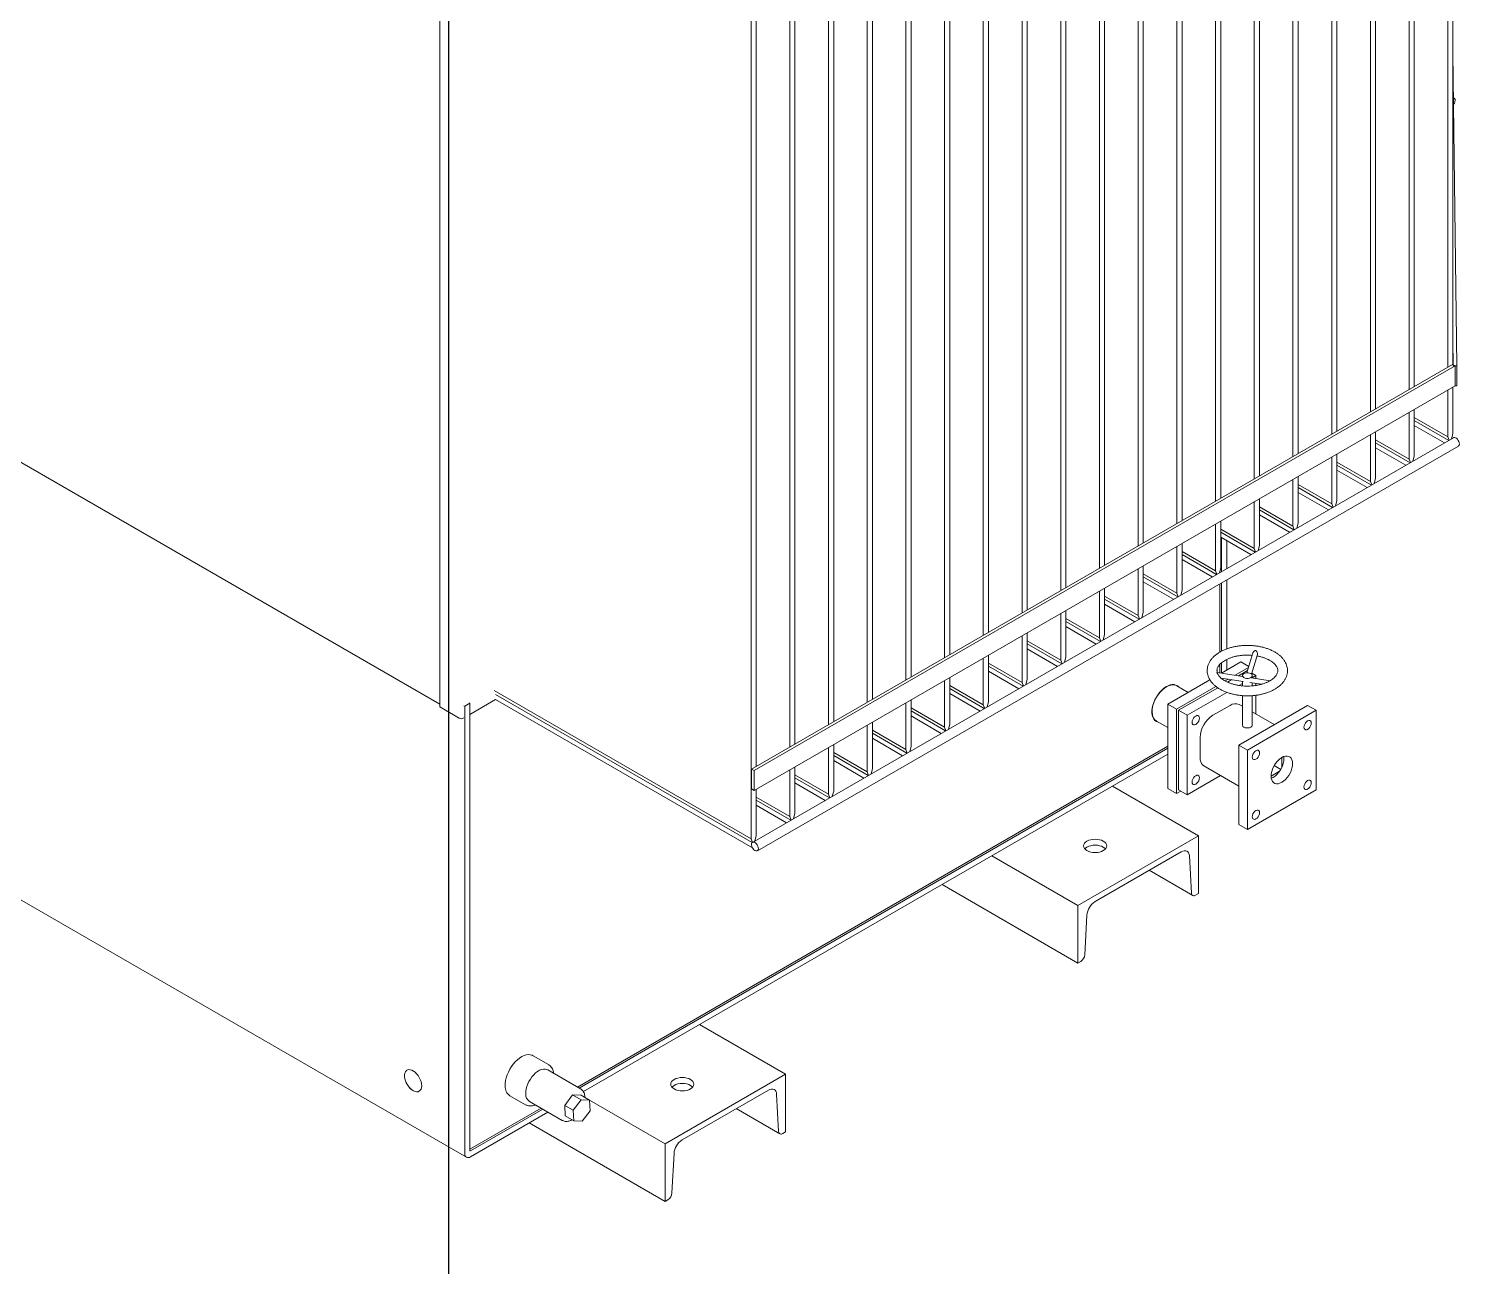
# Model space of a CAD drawing. Header units: millimetres. Extents: x 51507 to 66627, y -17810 to -7118.
# Drawn here: x 60522 to 61698, y -15697 to -14679 of the extents above; entities that cross this region are included whole.
import ezdxf

# ---------------------------------------------------------------- set-up
doc = ezdxf.new("R2010")
doc.units = ezdxf.units.MM
doc.header["$LTSCALE"] = 10
doc.layers.get('Defpoints').update_dxf_attribs({"lineweight": 25})
doc.layers.add('粗实线', color=4, linetype='Continuous', lineweight=18)

msp = doc.modelspace()

# ---------------------------------------------------------------- linework, layer by layer
at = {"layer": 'Defpoints'}
msp.add_line((60867.409, -7118.116), (60867.409, -17810.116), dxfattribs=at)
at = {"layer": '粗实线'}
for p, q in [((61688.823, -14957.361), (61688.823, -14273.916)), ((61693.066, -14271.466), (61693.066, -14955.32)), ((61661.246, -14289.836), (61661.246, -14973.281)), ((61657.003, -14975.73), (61657.003, -14292.285)), ((61625.183, -14994.099), (61625.183, -14310.654)), ((61629.426, -14308.205), (61629.426, -14991.65)), ((61597.606, -14326.574), (61597.606, -15010.019)), ((61593.363, -15012.468), (61593.363, -14329.023)), ((61561.544, -15030.837), (61561.544, -14347.392)), ((61565.786, -14344.943), (61565.786, -15028.388)), ((61529.724, -15049.207), (61529.724, -14365.762)), ((61533.967, -14363.312), (61533.967, -15046.757)), ((61497.904, -15067.576), (61497.904, -14384.131)), ((61502.147, -14381.682), (61502.147, -15065.127)), ((61466.084, -15085.945), (61466.084, -14402.5)), ((61470.327, -14400.051), (61470.327, -15083.496)), ((61434.264, -15104.314), (61434.264, -14420.869)), ((61438.507, -14418.42), (61438.507, -15101.865)), ((60860.094, -14438.005), (60860.094, -15236.746)), ((61402.445, -15122.683), (61402.445, -14439.238)), ((61406.687, -14436.789), (61406.687, -15120.234)), ((61374.867, -14455.158), (61374.867, -15138.603)), ((61370.625, -15141.053), (61370.625, -14457.607)), ((61338.805, -15159.422), (61338.805, -14475.977)), ((61343.048, -14473.527), (61343.048, -15156.972)), ((61306.985, -15177.791), (61306.985, -14494.346)), ((61311.228, -14491.897), (61311.228, -15175.342)), ((61275.165, -15196.16), (61275.165, -14512.715)), ((61279.408, -14510.266), (61279.408, -15193.711)), ((59624.637, -14521.273), (60860.094, -15234.487)), ((61243.346, -15214.529), (61243.346, -14531.084)), ((61247.588, -14528.635), (61247.588, -15212.08)), ((61116.066, -15345.208), (61116.066, -14544.909)), ((61211.526, -15232.898), (61211.526, -14549.453)), ((61215.768, -14547.004), (61215.768, -15230.449)), ((61179.706, -15251.268), (61179.706, -14567.823)), ((61183.949, -14565.373), (61183.949, -15248.818)), ((61152.129, -14583.743), (61152.129, -15267.188)), ((61147.886, -15269.637), (61147.886, -14586.192)), ((61120.309, -14602.112), (61120.309, -15285.557)), ((61693.066, -14699.026), (61696.333, -14956.334)), ((61694.005, -14736.13), (61693.533, -14735.858)), ((61693.066, -14935.259), (61693.333, -14956.347)), ((61692.712, -14955.116), (61116.42, -15287.802)), ((61694.833, -14956.34), (61118.541, -15289.026)), ((61694.833, -14956.34), (61692.712, -14955.116)), ((61693.066, -14951.59), (61693.113, -14955.347)), ((61696.333, -14956.334), (61693.333, -14956.347)), ((61694.833, -14972.671), (61694.833, -14956.34)), ((61696.333, -14972.665), (61696.333, -14956.334)), ((61118.541, -15305.357), (61694.833, -14972.671)), ((61693.066, -14973.692), (61693.066, -15012.114)), ((61694.833, -14972.671), (61696.333, -14972.665)), ((61688.823, -15014.563), (61688.823, -14976.141)), ((61657.003, -15032.932), (61657.003, -14994.51)), ((61661.246, -14992.061), (61661.246, -15030.483)), ((61688.823, -15014.563), (61661.246, -14998.643)), ((61689.631, -15017.598), (61661.246, -15001.212)), ((61686.095, -15019.64), (61661.246, -15005.294)), ((61693.541, -15015.341), (61117.249, -15348.028)), ((61625.183, -15051.301), (61625.183, -15012.879)), ((61629.426, -15010.43), (61629.426, -15048.852)), ((61657.003, -15032.932), (61629.426, -15017.012)), ((61657.811, -15035.967), (61629.426, -15019.581)), ((61689.927, -15017.428), (61688.823, -15014.563)), ((61693.066, -15012.114), (61691.962, -15016.253)), ((61121.248, -15354.956), (61697.54, -15022.27)), ((61593.363, -15069.671), (61593.363, -15031.248)), ((61597.606, -15028.799), (61597.606, -15067.221)), ((61654.275, -15038.009), (61629.426, -15023.664)), ((61661.246, -15030.483), (61660.142, -15034.622)), ((61625.183, -15051.301), (61597.606, -15035.381)), ((61625.991, -15054.337), (61597.606, -15037.95)), ((61622.455, -15056.378), (61597.606, -15042.033)), ((61658.107, -15035.797), (61657.003, -15032.932)), ((61561.544, -15088.04), (61561.544, -15049.617)), ((61565.786, -15047.168), (61565.786, -15085.591)), ((61593.363, -15069.671), (61565.786, -15053.751)), ((61626.287, -15054.166), (61625.183, -15051.301)), ((61629.426, -15048.852), (61628.322, -15052.991)), ((61533.967, -15065.537), (61533.967, -15103.96)), ((61594.172, -15072.706), (61565.786, -15056.319)), ((61590.635, -15074.747), (61565.786, -15060.402)), ((61597.606, -15067.221), (61596.502, -15071.36)), ((61529.724, -15106.409), (61529.724, -15067.987)), ((61561.544, -15088.04), (61533.967, -15072.12)), ((61562.352, -15091.075), (61533.967, -15074.688)), ((61558.816, -15093.116), (61533.967, -15078.771)), ((61594.467, -15072.535), (61593.363, -15069.671)), ((61497.904, -15124.778), (61497.904, -15086.356)), ((61502.147, -15083.907), (61502.147, -15122.329)), ((61529.724, -15106.409), (61502.147, -15090.489)), ((61562.647, -15090.904), (61561.544, -15088.04)), ((61565.786, -15085.591), (61564.683, -15089.729)), ((61470.327, -15102.276), (61470.327, -15140.698)), ((61530.532, -15109.444), (61502.147, -15093.058)), ((61526.996, -15111.485), (61502.147, -15097.14)), ((61502.854, -15097.549), (61502.854, -15125.422)), ((61507.096, -15099.998), (61507.096, -15122.973)), ((61466.084, -15143.147), (61466.084, -15104.725)), ((61497.904, -15124.778), (61470.327, -15108.858)), ((61498.712, -15127.813), (61470.327, -15111.427)), ((61530.828, -15109.274), (61529.724, -15106.409)), ((61533.967, -15103.96), (61532.863, -15108.099)), ((61434.264, -15161.517), (61434.264, -15123.094)), ((61438.507, -15120.645), (61438.507, -15159.067)), ((61495.176, -15129.855), (61470.327, -15115.51)), ((61499.008, -15127.643), (61497.904, -15124.778)), ((61502.147, -15122.329), (61501.043, -15126.468)), ((61501.44, -15126.239), (61501.44, -15124.981)), ((61466.084, -15143.147), (61438.507, -15127.227)), ((61466.892, -15146.183), (61438.507, -15129.796)), ((61463.356, -15148.224), (61438.507, -15133.879)), ((61501.44, -15191.619), (61501.44, -15135.476)), ((61502.854, -15134.66), (61502.854, -15190.838)), ((61507.096, -15132.211), (61507.096, -15188.983)), ((61402.445, -15179.886), (61402.445, -15141.463)), ((61406.687, -15139.014), (61406.687, -15177.436)), ((61434.264, -15161.517), (61406.687, -15145.597)), ((61435.073, -15164.552), (61406.687, -15148.165)), ((61467.188, -15146.012), (61466.084, -15143.147)), ((61470.327, -15140.698), (61469.223, -15144.837)), ((61370.625, -15198.255), (61370.625, -15159.833)), ((61374.867, -15157.383), (61374.867, -15195.806)), ((61431.536, -15166.593), (61406.687, -15152.248)), ((61435.368, -15164.381), (61434.264, -15161.517)), ((61438.507, -15159.067), (61437.403, -15163.206)), ((61402.445, -15179.886), (61374.867, -15163.966)), ((61403.253, -15182.921), (61374.867, -15166.534)), ((61399.717, -15184.962), (61374.867, -15170.617)), ((61338.805, -15216.624), (61338.805, -15178.202)), ((61343.048, -15175.753), (61343.048, -15214.175)), ((61370.625, -15198.255), (61343.048, -15182.335)), ((61371.433, -15201.29), (61343.048, -15184.904)), ((61403.548, -15182.75), (61402.445, -15179.886)), ((61406.687, -15177.436), (61405.584, -15181.575)), ((61306.985, -15234.993), (61306.985, -15196.571)), ((61311.228, -15194.122), (61311.228, -15232.544)), ((61367.897, -15203.331), (61343.048, -15188.986)), ((61374.867, -15195.806), (61373.764, -15199.944)), ((61528.661, -15192.144), (61523.665, -15208.611)), ((61527.506, -15209.729), (61532.397, -15193.606)), ((61338.805, -15216.624), (61311.228, -15200.704)), ((61339.613, -15219.659), (61311.228, -15203.273)), ((61336.077, -15221.701), (61311.228, -15207.355)), ((61371.729, -15201.119), (61370.625, -15198.255)), ((61520.067, -15211.547), (61499.122, -15208.379)), ((61501.44, -15208.729), (61501.44, -15201.645)), ((61518.764, -15199.687), (61502.756, -15208.928)), ((61502.854, -15200.318), (61502.854, -15208.872)), ((61507.096, -15197.663), (61507.096, -15206.423)), ((61524.985, -15204.26), (61513.962, -15210.623)), ((61524.067, -15206.831), (61516.764, -15211.047)), ((61525.238, -15203.425), (61518.764, -15199.687)), ((61524.184, -15206.899), (61524.067, -15206.831)), ((61531.138, -15210.913), (61527.741, -15208.952)), ((61275.165, -15253.362), (61275.165, -15214.94)), ((61279.408, -15212.491), (61279.408, -15250.913)), ((61306.985, -15234.993), (61279.408, -15219.073)), ((61339.909, -15219.489), (61338.805, -15216.624)), ((61343.048, -15214.175), (61341.944, -15218.314)), ((61493.292, -15214.392), (61458.66, -15234.385)), ((61463.24, -15218.264), (61463.24, -15218.495)), ((61463.889, -15218.558), (61463.708, -15218.296)), ((61498.125, -15219.766), (61465.731, -15238.467)), ((61475.406, -15224.717), (61465.973, -15219.272)), ((61502.403, -15212.92), (61520.598, -15215.673)), ((61508.409, -15213.829), (61505.805, -15215.332)), ((61511.211, -15214.253), (61507.705, -15216.277)), ((61520.067, -15217.304), (61517.106, -15219.013)), ((61520.067, -15210.908), (61520.067, -15211.547)), ((61520.067, -15215.592), (61520.067, -15219.372)), ((61526.073, -15216.52), (61535.606, -15218.039)), ((61542.675, -15215.115), (61527.528, -15212.701)), ((61528.067, -15212.787), (61528.067, -15210.908)), ((61531.138, -15210.913), (61528.067, -15212.686)), ((61528.067, -15219.376), (61528.067, -15216.837)), ((61531.138, -15213.276), (61531.138, -15210.913)), ((61531.138, -15218.995), (61531.138, -15217.327)), ((60228.032, -15229.391), (60881.995, -15606.916)), ((60906.056, -15230.623), (60884.842, -15242.869)), ((61116.066, -15345.208), (60904.783, -15223.237)), ((61116.934, -15348.278), (60906.056, -15226.54)), ((61117.162, -15352.492), (60906.056, -15230.623)), ((61247.588, -15230.86), (61247.588, -15269.282)), ((61307.793, -15238.028), (61279.408, -15221.642)), ((61304.257, -15240.07), (61279.408, -15225.725)), ((61311.228, -15232.544), (61310.124, -15236.683)), ((61499.676, -15220.912), (61467.498, -15239.487)), ((61507.227, -15224.717), (61474.57, -15243.569)), ((61520.067, -15227.407), (61520.067, -15251.736)), ((61528.067, -15251.736), (61528.067, -15227.397)), ((61531.138, -15242.582), (61531.138, -15227.08)), ((60860.094, -15236.746), (60876.074, -15245.972)), ((60880.6, -15236.173), (60880.034, -15235.847)), ((60880.6, -15236.173), (60884.842, -15233.724)), ((60880.6, -15603.832), (60880.6, -15236.173)), ((60884.842, -15233.724), (60884.277, -15233.397)), ((60884.842, -15601.382), (60884.842, -15233.724)), ((61243.346, -15271.732), (61243.346, -15233.309)), ((61275.165, -15253.362), (61247.588, -15237.442)), ((61275.974, -15256.398), (61247.588, -15240.011)), ((61272.437, -15258.439), (61247.588, -15244.094)), ((61308.089, -15237.858), (61306.985, -15234.993)), ((61465.731, -15238.467), (61458.66, -15234.385)), ((61458.66, -15234.385), (61458.66, -15303.791)), ((61465.731, -15238.467), (61465.731, -15307.873)), ((61474.57, -15243.569), (61467.498, -15239.487)), ((61467.498, -15239.487), (61467.498, -15304.811)), ((61474.57, -15243.569), (61474.57, -15308.893)), ((61509.925, -15235.407), (61495.783, -15243.571)), ((61573.564, -15235.405), (61516.996, -15268.062)), ((61520.067, -15236.19), (61517.424, -15234.665)), ((61580.636, -15239.487), (61524.067, -15272.144)), ((61546.136, -15251.24), (61528.067, -15240.809)), ((61580.636, -15239.487), (61573.564, -15235.405)), ((61580.636, -15304.811), (61580.636, -15239.487)), ((60880.034, -15245.645), (60879.468, -15245.972)), ((61211.526, -15290.101), (61211.526, -15251.678)), ((61215.768, -15249.229), (61215.768, -15287.652)), ((61243.346, -15271.732), (61215.768, -15255.812)), ((61276.269, -15256.227), (61275.165, -15253.362)), ((61279.408, -15250.913), (61278.304, -15255.052)), ((61447.247, -15246.81), (61447.564, -15246.836)), ((61449.225, -15248.284), (61458.66, -15253.731)), ((61183.949, -15267.598), (61183.949, -15306.021)), ((61244.154, -15274.767), (61215.768, -15258.38)), ((61240.618, -15276.808), (61215.768, -15262.463)), ((61485.176, -15261.943), (61485.176, -15278.273)), ((60973.388, -15549.235), (61458.66, -15269.093)), ((60974.802, -15550.051), (61458.66, -15270.726)), ((60978.142, -15553.022), (61458.66, -15275.625)), ((61179.706, -15308.47), (61179.706, -15270.048)), ((61211.526, -15290.101), (61183.949, -15274.181)), ((61212.334, -15293.136), (61183.949, -15276.749)), ((61244.449, -15274.596), (61243.346, -15271.732)), ((61247.588, -15269.282), (61246.485, -15273.421)), ((61524.067, -15272.144), (61516.996, -15268.062)), ((61516.996, -15268.062), (61516.996, -15333.385)), ((61524.067, -15272.144), (61524.067, -15337.467)), ((61552.351, -15278.27), (61552.351, -15286.437)), ((61118.541, -15289.026), (61116.42, -15287.802)), ((61116.42, -15287.802), (61116.42, -15304.133)), ((61118.541, -15289.026), (61118.541, -15305.357)), ((61147.886, -15326.839), (61147.886, -15288.417)), ((61152.129, -15285.968), (61152.129, -15324.39)), ((61208.798, -15295.177), (61183.949, -15280.832)), ((61212.63, -15292.965), (61211.526, -15290.101)), ((61215.768, -15287.652), (61214.665, -15291.79)), ((61488.283, -15285.141), (61516.996, -15301.717)), ((61550.584, -15289.499), (61543.512, -15293.581)), ((61551.53, -15288.005), (61546.1, -15284.87)), ((61179.706, -15308.47), (61152.129, -15292.55)), ((61180.514, -15311.505), (61152.129, -15295.119)), ((61176.978, -15313.547), (61152.129, -15299.201)), ((61483.762, -15342.775), (61413.051, -15301.955)), ((61474.57, -15308.893), (61501.998, -15293.059)), ((61118.541, -15305.357), (61116.42, -15304.133)), ((61120.309, -15304.337), (61120.309, -15342.759)), ((61147.886, -15326.839), (61120.309, -15310.919)), ((61148.694, -15329.874), (61120.309, -15313.488)), ((61180.81, -15311.335), (61179.706, -15308.47)), ((61183.949, -15306.021), (61182.845, -15310.16)), ((61465.731, -15307.873), (61458.66, -15303.791)), ((61465.731, -15307.873), (61469.267, -15305.831)), ((61474.57, -15308.893), (61467.498, -15304.811)), ((61524.067, -15337.467), (61580.636, -15304.811)), ((61145.158, -15331.916), (61120.309, -15317.571)), ((61152.129, -15324.39), (61151.025, -15328.529)), ((61148.99, -15329.704), (61147.886, -15326.839)), ((61524.067, -15337.467), (61516.996, -15333.385)), ((61117.171, -15348.076), (61116.066, -15345.208)), ((61120.309, -15342.759), (61119.205, -15346.898)), ((61483.762, -15342.775), (61384.767, -15399.924)), ((61483.762, -15390.134), (61483.762, -15342.775)), ((61384.767, -15399.924), (61314.056, -15359.103)), ((61398.812, -15396.715), (61469.717, -15355.782)), ((61476.422, -15359.185), (61478.129, -15389.749)), ((61443.315, -15371.024), (61479.107, -15391.686)), ((61384.767, -15447.283), (61273.037, -15382.783)), ((61481.481, -15391.451), (61483.762, -15390.134)), ((61384.767, -15399.924), (61384.767, -15447.283)), ((61390.4, -15440.395), (61392.107, -15407.859)), ((61384.767, -15447.283), (61387.047, -15445.966)), ((61144.351, -15538.713), (61073.64, -15497.893)), ((60949.496, -15530.824), (60936.768, -15523.476)), ((60975.78, -15550.616), (60948.91, -15535.104)), ((61144.351, -15538.713), (61045.356, -15595.861)), ((61144.351, -15586.072), (61144.351, -15538.713)), ((60917.77, -15556.386), (60930.498, -15563.734)), ((60933.912, -15561.086), (60960.782, -15576.597)), ((60969.354, -15555.672), (60962.813, -15564.263)), ((60976.425, -15559.754), (60969.354, -15555.672)), ((60976.235, -15555.832), (60969.354, -15555.672)), ((60976.425, -15559.754), (60969.885, -15568.346)), ((60975.78, -15550.616), (60975.897, -15550.685)), ((60983.307, -15559.914), (60976.235, -15555.832)), ((60983.307, -15559.914), (60976.425, -15559.754)), ((60983.648, -15568.665), (60983.307, -15559.914)), ((61045.356, -15595.861), (60983.312, -15560.044)), ((61059.4, -15592.653), (61130.306, -15551.72)), ((61137.01, -15555.123), (61138.718, -15585.687)), ((60884.842, -15600.351), (60943.385, -15566.555)), ((60885.363, -15601.683), (60944.8, -15567.371)), ((60885.363, -15606.582), (60949.043, -15569.821)), ((60930.67, -15563.83), (60930.498, -15563.734)), ((60969.885, -15568.346), (60962.813, -15564.263)), ((60962.813, -15564.263), (60963.155, -15573.015)), ((60970.226, -15577.097), (60963.155, -15573.015)), ((60969.885, -15568.346), (60970.226, -15577.097)), ((60977.108, -15577.256), (60983.648, -15568.665)), ((61103.904, -15566.962), (61139.695, -15587.624)), ((61045.356, -15643.221), (60933.626, -15578.721)), ((60970.226, -15577.097), (60977.108, -15577.256)), ((61045.356, -15595.861), (61045.356, -15643.221)), ((61142.07, -15587.389), (61144.351, -15586.072)), ((61050.988, -15636.333), (61052.696, -15603.797)), ((61045.356, -15643.221), (61047.636, -15641.904))]:
    msp.add_line(p, q, dxfattribs=at)
for points in [[(61693.535, -14735.964), (61693.929, -14736.089), (61694.454, -14736.547), (61694.762, -14737.275), (61694.825, -14738.21), (61694.638, -14739.267), (61694.216, -14740.354), (61693.603, -14741.366)], [(61697.54, -15022.27), (61697.752, -15022.118), (61698.173, -15021.519), (61698.361, -15020.678), (61698.298, -15019.671), (61697.99, -15018.586), (61697.464, -15017.522), (61696.768, -15016.571), (61695.962, -15015.819), (61695.119, -15015.332), (61694.313, -15015.154), (61693.617, -15015.301), (61693.541, -15015.341)], [(61526.895, -15209.276), (61525.883, -15208.851), (61524.693, -15208.628), (61523.441, -15208.628), (61522.251, -15208.851), (61521.239, -15209.276), (61520.503, -15209.86), (61520.116, -15210.547), (61520.116, -15211.27), (61520.503, -15211.957), (61521.239, -15212.541)], [(61467.426, -15220.11), (61466.552, -15219.346), (61465.288, -15218.669), (61463.861, -15218.314), (61462.3, -15218.288), (61460.639, -15218.593), (61458.914, -15219.221), (61457.16, -15220.159), (61455.416, -15221.388), (61453.718, -15222.881), (61452.103, -15224.606), (61450.605, -15226.526), (61449.256, -15228.601), (61448.085, -15230.787), (61447.116, -15233.036), (61446.371, -15235.301), (61445.866, -15237.533), (61445.61, -15239.686), (61445.61, -15241.712), (61445.866, -15243.57), (61446.371, -15245.218), (61447.116, -15246.623), (61448.085, -15247.754), (61449.256, -15248.587), (61450.605, -15249.105), (61450.677, -15249.123)], [(61457.599, -15220.101), (61455.874, -15221.242), (61454.187, -15222.651), (61452.572, -15224.296), (61451.064, -15226.144), (61449.695, -15228.154), (61448.495, -15230.285), (61447.489, -15232.489), (61446.698, -15234.721), (61446.14, -15236.934), (61445.826, -15239.078), (61445.763, -15241.11), (61445.952, -15242.986), (61446.389, -15244.665), (61447.066, -15246.112), (61447.966, -15247.297), (61449.072, -15248.193), (61449.225, -15248.284)], [(61465.973, -15219.272), (61465.503, -15219.029), (61464.134, -15218.599), (61462.626, -15218.492), (61461.011, -15218.711), (61459.323, -15219.251), (61457.599, -15220.101)], [(61521.239, -15212.541), (61522.251, -15212.966), (61523.441, -15213.189), (61524.693, -15213.189), (61525.883, -15212.966), (61526.895, -15212.541), (61527.631, -15211.957), (61528.018, -15211.27), (61528.018, -15210.547), (61527.631, -15209.86), (61526.895, -15209.276)], [(61478.599, -15249.366), (61478.746, -15248.209), (61479.173, -15246.995), (61479.837, -15245.844), (61480.675, -15244.867), (61481.604, -15244.161), (61482.532, -15243.795), (61483.37, -15243.804), (61484.035, -15244.188), (61484.462, -15244.909), (61484.609, -15245.897)], [(61484.609, -15245.897), (61484.462, -15247.054), (61484.035, -15248.268), (61483.37, -15249.419), (61482.532, -15250.396), (61481.604, -15251.102), (61480.675, -15251.468), (61479.837, -15251.459), (61479.173, -15251.075), (61478.746, -15250.354), (61478.599, -15249.366)], [(61521.239, -15253.368), (61522.251, -15253.793), (61523.441, -15254.016), (61524.693, -15254.016), (61525.883, -15253.793), (61526.895, -15253.368), (61527.631, -15252.784), (61528.018, -15252.097), (61528.067, -15251.736)], [(61570.596, -15253.406), (61570.743, -15252.249), (61571.17, -15251.035), (61571.835, -15249.883), (61572.673, -15248.907), (61573.601, -15248.201), (61574.53, -15247.835), (61575.368, -15247.844), (61576.033, -15248.228), (61576.459, -15248.949), (61576.606, -15249.936)], [(61576.606, -15249.936), (61576.459, -15251.094), (61576.033, -15252.307), (61575.368, -15253.459), (61574.53, -15254.435), (61573.601, -15255.141), (61572.673, -15255.508), (61571.835, -15255.498), (61571.17, -15255.114), (61570.743, -15254.393), (61570.596, -15253.406)], [(61485.176, -15278.273), (61485.307, -15280.114), (61485.695, -15281.759), (61486.332, -15283.167), (61487.202, -15284.303), (61488.283, -15285.141), (61488.283, -15285.141)], [(61528.096, -15277.941), (61528.243, -15276.783), (61528.67, -15275.57), (61529.335, -15274.418), (61530.173, -15273.442), (61531.101, -15272.736), (61532.03, -15272.369), (61532.868, -15272.379), (61533.533, -15272.763), (61533.959, -15273.484), (61534.106, -15274.471)], [(61534.106, -15274.471), (61533.959, -15275.628), (61533.533, -15276.842), (61532.868, -15277.994), (61532.03, -15278.97), (61531.101, -15279.676), (61530.173, -15280.042), (61529.335, -15280.033), (61528.67, -15279.649), (61528.243, -15278.928), (61528.096, -15277.941)], [(61561.19, -15283.375), (61561.056, -15281.68), (61560.657, -15280.191), (61560.006, -15278.955), (61559.122, -15278.008), (61558.033, -15277.379), (61556.771, -15277.087), (61555.374, -15277.141), (61553.886, -15277.539), (61552.351, -15278.27), (61550.816, -15279.312), (61549.328, -15280.631), (61547.932, -15282.189), (61546.67, -15283.938), (61545.58, -15285.825), (61544.697, -15287.793), (61544.046, -15289.781), (61543.647, -15291.73), (61543.512, -15293.58)], [(61543.662, -15295.364), (61543.745, -15295.333), (61545.28, -15294.602), (61546.815, -15293.561), (61548.303, -15292.241), (61549.7, -15290.683), (61550.962, -15288.934), (61552.051, -15287.047), (61552.935, -15285.08), (61553.586, -15283.091), (61553.985, -15281.143), (61554.119, -15279.293)], [(61554.119, -15279.293), (61553.985, -15277.598), (61553.969, -15277.509)], [(61543.512, -15293.58), (61543.647, -15295.275), (61544.046, -15296.763), (61544.697, -15298), (61545.58, -15298.947), (61546.67, -15299.576), (61547.932, -15299.868), (61549.328, -15299.814), (61550.816, -15299.415), (61552.351, -15298.684), (61553.886, -15297.643), (61555.374, -15296.323), (61556.771, -15294.765), (61558.033, -15293.016), (61559.122, -15291.129), (61560.006, -15289.162), (61560.657, -15287.173), (61561.056, -15285.225), (61561.19, -15283.375)], [(61478.599, -15298.444), (61478.746, -15297.287), (61479.173, -15296.073), (61479.837, -15294.921), (61480.675, -15293.945), (61481.604, -15293.239), (61482.532, -15292.872), (61483.37, -15292.882), (61484.035, -15293.266), (61484.462, -15293.987), (61484.609, -15294.974)], [(61484.609, -15294.974), (61484.462, -15296.131), (61484.035, -15297.345), (61483.37, -15298.497), (61482.532, -15299.473), (61481.604, -15300.179), (61480.675, -15300.546), (61479.837, -15300.536), (61479.173, -15300.152), (61478.746, -15299.431), (61478.599, -15298.444)], [(61570.596, -15302.483), (61570.743, -15301.326), (61571.17, -15300.112), (61571.835, -15298.961), (61572.673, -15297.984), (61573.601, -15297.278), (61574.53, -15296.912), (61575.368, -15296.921), (61576.033, -15297.305), (61576.459, -15298.026), (61576.606, -15299.014)], [(61576.606, -15299.014), (61576.459, -15300.171), (61576.033, -15301.385), (61575.368, -15302.536), (61574.53, -15303.513), (61573.601, -15304.219), (61572.673, -15304.585), (61571.835, -15304.576), (61571.17, -15304.192), (61570.743, -15303.471), (61570.596, -15302.483)], [(61528.096, -15327.018), (61528.243, -15325.861), (61528.67, -15324.647), (61529.335, -15323.495), (61530.173, -15322.519), (61531.101, -15321.813), (61532.03, -15321.447), (61532.868, -15321.456), (61533.533, -15321.84), (61533.959, -15322.561), (61534.106, -15323.548)], [(61534.106, -15323.548), (61533.959, -15324.706), (61533.533, -15325.92), (61532.868, -15327.071), (61532.03, -15328.048), (61531.101, -15328.754), (61530.173, -15329.12), (61529.335, -15329.111), (61528.67, -15328.727), (61528.243, -15328.006), (61528.096, -15327.018)], [(61119.248, -15354.758), (61120.082, -15355.094), (61120.842, -15355.11), (61121.46, -15354.805), (61121.881, -15354.205), (61122.069, -15353.364), (61122.006, -15352.357), (61121.698, -15351.273), (61121.172, -15350.208), (61120.476, -15349.258), (61119.67, -15348.505), (61118.827, -15348.019), (61118.021, -15347.841), (61117.325, -15347.987), (61116.799, -15348.445), (61116.491, -15349.173), (61116.428, -15350.108), (61116.615, -15351.165), (61117.037, -15352.252), (61117.655, -15353.271), (61118.415, -15354.132), (61119.248, -15354.758)], [(61405.627, -15347.061), (61404.187, -15346.379), (61402.545, -15345.872), (61400.762, -15345.56), (61398.909, -15345.455), (61397.056, -15345.56), (61395.274, -15345.872), (61393.631, -15346.379), (61392.192, -15347.061), (61391.01, -15347.892), (61390.132, -15348.84), (61389.592, -15349.869), (61389.409, -15350.939), (61389.592, -15352.009), (61390.132, -15353.038), (61391.01, -15353.986), (61392.192, -15354.817), (61393.631, -15355.499), (61395.274, -15356.006), (61397.056, -15356.318), (61398.909, -15356.423), (61400.762, -15356.318), (61402.545, -15356.006), (61404.187, -15355.499), (61405.627, -15354.817), (61406.808, -15353.986), (61407.686, -15353.038), (61408.227, -15352.009), (61408.409, -15350.939), (61408.227, -15349.869), (61407.686, -15348.84), (61406.808, -15347.892), (61405.627, -15347.061)], [(61407.409, -15353.389), (61406.808, -15352.791), (61405.627, -15351.96), (61404.187, -15351.278), (61402.545, -15350.772), (61400.762, -15350.459), (61398.909, -15350.354), (61397.056, -15350.459), (61395.274, -15350.772), (61393.631, -15351.278), (61392.192, -15351.96), (61391.01, -15352.791), (61390.409, -15353.389)], [(61469.717, -15355.782), (61470.976, -15355.193), (61472.191, -15354.899), (61473.317, -15354.912), (61474.317, -15355.23), (61475.153, -15355.843), (61475.796, -15356.729), (61476.224, -15357.856), (61476.422, -15359.185)], [(60913.847, -15548.363), (60913.891, -15546.22), (60914.185, -15543.961), (60914.722, -15541.626), (60915.493, -15539.26), (60916.484, -15536.906), (60917.675, -15534.608), (60919.045, -15532.41), (60920.568, -15530.352), (60922.216, -15528.472), (60923.959, -15526.806), (60925.762, -15525.384), (60927.594, -15524.233), (60929.42, -15523.375), (60931.206, -15522.825), (60932.918, -15522.594), (60934.526, -15522.685), (60935.998, -15523.098), (60936.768, -15523.476)], [(60845.245, -15548.095), (60845.117, -15546.476), (60844.738, -15544.768), (60844.122, -15543.032), (60843.291, -15541.332), (60842.275, -15539.729), (60841.111, -15538.281), (60839.841, -15537.04), (60838.51, -15536.051), (60837.167, -15535.35), (60835.861, -15534.962), (60834.638, -15534.9), (60833.543, -15535.169), (60832.615, -15535.757), (60831.888, -15536.643), (60831.389, -15537.796), (60831.134, -15539.173), (60831.134, -15540.726), (60831.389, -15542.397), (60831.888, -15544.126), (60832.615, -15545.852), (60833.543, -15547.511), (60834.638, -15549.043), (60835.861, -15550.394), (60837.167, -15551.514), (60838.51, -15552.363), (60839.841, -15552.911), (60841.111, -15553.136), (60842.275, -15553.032), (60843.291, -15552.602), (60844.122, -15551.862), (60844.738, -15550.837), (60845.117, -15549.567), (60845.245, -15548.095)], [(60833.245, -15535.312), (60832.686, -15535.716), (60831.959, -15536.602), (60831.46, -15537.755), (60831.205, -15539.132), (60831.205, -15540.685), (60831.46, -15542.356), (60831.959, -15544.085), (60832.686, -15545.811), (60833.614, -15547.47), (60834.709, -15549.003), (60835.931, -15550.353), (60837.238, -15551.473), (60838.581, -15552.323), (60839.911, -15552.87), (60841.182, -15553.095), (60842.346, -15552.991), (60843.244, -15552.633)], [(60930.815, -15554.752), (60930.868, -15552.847), (60931.168, -15550.831), (60931.708, -15548.751), (60932.475, -15546.655), (60933.452, -15544.593), (60934.616, -15542.614), (60935.938, -15540.762), (60937.39, -15539.083), (60938.935, -15537.615), (60940.538, -15536.392), (60942.162, -15535.444), (60943.768, -15534.792), (60945.319, -15534.452), (60946.779, -15534.432), (60948.112, -15534.733), (60948.91, -15535.104)], [(61066.215, -15542.999), (61064.776, -15542.317), (61063.133, -15541.81), (61061.351, -15541.498), (61059.498, -15541.393), (61057.645, -15541.498), (61055.862, -15541.81), (61054.22, -15542.317), (61052.78, -15542.999), (61051.599, -15543.83), (61050.721, -15544.778), (61050.18, -15545.807), (61049.998, -15546.877), (61050.18, -15547.947), (61050.721, -15548.976), (61051.599, -15549.924), (61052.78, -15550.755), (61054.22, -15551.437), (61055.862, -15551.944), (61057.645, -15552.256), (61059.498, -15552.361), (61061.351, -15552.256), (61063.133, -15551.944), (61064.776, -15551.437), (61066.215, -15550.755), (61067.397, -15549.924), (61068.275, -15548.976), (61068.815, -15547.947), (61068.998, -15546.877), (61068.815, -15545.807), (61068.275, -15544.778), (61067.397, -15543.83), (61066.215, -15542.999)], [(61067.998, -15549.327), (61067.397, -15548.729), (61066.215, -15547.898), (61064.776, -15547.216), (61063.133, -15546.709), (61061.351, -15546.397), (61059.498, -15546.292), (61057.645, -15546.397), (61055.862, -15546.709), (61054.22, -15547.216), (61052.78, -15547.898), (61051.599, -15548.729), (61050.998, -15549.327)], [(61130.306, -15551.72), (61131.565, -15551.131), (61132.779, -15550.837), (61133.906, -15550.85), (61134.905, -15551.168), (61135.742, -15551.781), (61136.385, -15552.667), (61136.813, -15553.794), (61137.01, -15555.123)]]:
    msp.add_lwpolyline(points, dxfattribs=at)
for centre, radius, start, end in [((61508.04, -15262.896), 22.884, 122.386856, 177.613144), ((61514.332, -15241.672), 7.659, 66.185306, 125.125153), ((60877.771, -15242.696), 3.689, 242.609672, 297.390328), ((61522.004, -15251.583), 1.943, 184.510904, 246.809237), ((61406.777, -15409.096), 14.721, 122.754834, 175.179806), ((61480.169, -15389.884), 2.044, 176.212676, 309.966645), ((61383.065, -15439.776), 7.361, 302.754834, 355.179806), ((60922.967, -15548.874), 9.134, 176.789784, 235.321292), ((60938.163, -15555.083), 7.356, 177.419142, 234.691934), ((61067.365, -15605.034), 14.721, 122.754834, 175.179806), ((61140.757, -15585.822), 2.044, 176.212676, 309.966645), ((60883.504, -15604.303), 2.942, 170.785963, 309.203285), ((60885.16, -15601.434), 0.322, 170.785963, 309.203285), ((61043.654, -15635.714), 7.361, 302.754834, 355.179806)]:
    msp.add_arc(centre, radius, start, end, dxfattribs=at)
for points, knots in [([(61546.573, -15191.524), (61546.138, -15191.281), (61544.89, -15190.584), (61542.676, -15189.561), (61539.894, -15188.515), (61536.965, -15187.65), (61533.919, -15186.967), (61530.785, -15186.472), (61527.591, -15186.167), (61524.366, -15186.053), (61521.139, -15186.131), (61517.938, -15186.401), (61514.792, -15186.861), (61511.729, -15187.508), (61508.776, -15188.34), (61505.959, -15189.353), (61503.305, -15190.543), (61500.839, -15191.904), (61498.589, -15193.431), (61496.584, -15195.113), (61494.853, -15196.937), (61493.425, -15198.879), (61492.318, -15200.911), (61491.558, -15203), (61491.134, -15204.931), (61491.109, -15206.16), (61491.099, -15206.676)], [0, 0, 0, 0, 1.54044216, 4.41453276, 7.2836299, 10.14688608, 13.00358812, 15.8544762, 18.70105106, 21.5451882, 24.38894346, 27.2341702, 30.08263716, 32.93655224, 35.79806188, 38.66908225, 41.55094782, 44.44374353, 47.34516324, 50.24637249, 53.13245625, 55.98401543, 58.78131656, 61.51232765, 64.17867635, 66.10844769, 66.10844769, 66.10844769, 66.10844769]), ([(61499.098, -15206.792), (61499.09, -15206.65), (61499.061, -15206.112), (61499.27, -15205.198), (61499.717, -15204.018), (61500.434, -15202.817), (61501.429, -15201.594), (61502.727, -15200.371), (61504.282, -15199.209), (61506.084, -15198.122), (61508.115, -15197.131), (61510.353, -15196.253), (61512.773, -15195.506), (61515.344, -15194.902), (61518.033, -15194.455), (61520.805, -15194.17), (61523.62, -15194.063), (61526.039, -15194.093), (61527.491, -15194.227), (61528.014, -15194.275)], [0, 0, 0, 0, 0.84034326, 3.19975943, 5.37598317, 7.44400244, 9.64210545, 11.77583549, 13.88236473, 15.98274514, 18.08466538, 20.19355765, 22.3112685, 24.43759118, 26.57127078, 28.7105461, 30.85343056, 32.99784637, 34.20712203, 34.20712203, 34.20712203, 34.20712203]), ([(61532.449, -15193.213), (61532.442, -15193.091), (61532.429, -15192.834), (61532.299, -15192.275), (61532.024, -15191.562), (61531.625, -15190.912), (61531.237, -15190.555), (61530.974, -15190.417), (61530.76, -15190.359), (61530.538, -15190.351), (61530.244, -15190.405), (61529.899, -15190.565), (61529.54, -15190.832), (61529.129, -15191.248), (61528.811, -15191.701), (61528.7, -15192.05), (61528.669, -15192.146)], [0, 0, 0, 0, 0.41780838, 0.87569075, 1.74614385, 2.61773407, 3.05550192, 3.28139451, 3.49376064, 3.70644375, 3.93320818, 4.36983481, 4.80682763, 5.24188979, 6.10960004, 6.44157607, 6.44157607, 6.44157607, 6.44157607]), ([(61532.037, -15194.791), (61532.887, -15194.96), (61534.614, -15195.303), (61537.057, -15196.012), (61539.359, -15196.852), (61541.188, -15197.682), (61542.196, -15198.242), (61542.573, -15198.452)], [0, 0, 0, 0, 2.38903607, 4.85303803, 7.30606024, 9.74646134, 11.20714021, 11.20714021, 11.20714021, 11.20714021]), ([(61532.389, -15193.603), (61532.399, -15193.579), (61532.442, -15193.473), (61532.446, -15193.335), (61532.449, -15193.229)], [0, 0, 0, 0, 0.088194622, 0.381656981, 0.381656981, 0.381656981, 0.381656981]), ([(61532.449, -15193.229), (61532.449, -15193.226), (61532.449, -15193.221), (61532.449, -15193.216), (61532.449, -15193.213)], [0, 0, 0, 0, 0.0087432742, 0.0156180554, 0.0156180554, 0.0156180554, 0.0156180554]), ([(61557.035, -15206.976), (61557.046, -15206.792), (61557.1, -15205.917), (61556.879, -15204.351), (61556.37, -15202.318), (61555.536, -15200.344), (61554.414, -15198.44), (61553, -15196.616), (61551.301, -15194.887), (61549.353, -15193.294), (61547.724, -15192.199), (61546.77, -15191.64), (61546.573, -15191.524)], [0, 0, 0, 0, 0.58883055, 2.8097448, 5.02758701, 7.26334848, 9.53614644, 11.85731159, 14.22831216, 16.64136054, 18.98427955, 19.59615858, 19.59615858, 19.59615858, 19.59615858]), ([(61491.099, -15206.676), (61491.088, -15206.859), (61491.034, -15207.734), (61491.255, -15209.301), (61491.764, -15211.333), (61492.598, -15213.307), (61493.72, -15215.211), (61495.134, -15217.035), (61496.833, -15218.765), (61498.781, -15220.358), (61500.41, -15221.452), (61501.364, -15222.012), (61501.561, -15222.128)], [0, 0, 0, 0, 0.58883055, 2.8097448, 5.02758701, 7.26334848, 9.53614644, 11.85731159, 14.22831216, 16.64136054, 18.98427955, 19.59615858, 19.59615858, 19.59615858, 19.59615858]), ([(61499.119, -15208.407), (61499.1, -15208.394), (61499.049, -15208.362), (61499.018, -15208.433), (61499.031, -15208.539), (61499.073, -15208.651), (61499.147, -15208.789), (61499.281, -15209.002), (61499.491, -15209.298), (61499.741, -15209.671), (61499.927, -15209.936), (61499.996, -15210.084), (61500.002, -15210.098)], [0, 0, 0, 0, 0.18142146, 0.49097971, 0.65093022, 0.80096244, 0.95167424, 1.11204782, 1.42145517, 1.73116411, 2.03926767, 2.07132432, 2.07132432, 2.07132432, 2.07132432]), ([(61499.314, -15208.408), (61499.235, -15208.139), (61499.076, -15207.59), (61499.09, -15207.062), (61499.098, -15206.792)], [0, 0, 0, 0, 0.80267479, 1.64017383, 1.64017383, 1.64017383, 1.64017383]), ([(61501.561, -15222.128), (61501.996, -15222.371), (61503.244, -15223.068), (61505.458, -15224.09), (61508.24, -15225.136), (61511.169, -15226.002), (61514.215, -15226.684), (61517.349, -15227.179), (61520.543, -15227.485), (61523.768, -15227.598), (61526.995, -15227.52), (61530.196, -15227.25), (61533.342, -15226.791), (61536.405, -15226.143), (61539.358, -15225.311), (61542.175, -15224.298), (61544.829, -15223.109), (61547.295, -15221.748), (61549.545, -15220.221), (61551.55, -15218.538), (61553.281, -15216.715), (61554.709, -15214.773), (61555.816, -15212.741), (61556.576, -15210.652), (61557, -15208.721), (61557.025, -15207.492), (61557.035, -15206.976)], [0, 0, 0, 0, 1.54044216, 4.41453276, 7.2836299, 10.14688608, 13.00358812, 15.8544762, 18.70105106, 21.5451882, 24.38894346, 27.2341702, 30.08263716, 32.93655224, 35.79806188, 38.66908225, 41.55094782, 44.44374353, 47.34516324, 50.24637249, 53.13245625, 55.98401543, 58.78131656, 61.51232765, 64.17867635, 66.10844769, 66.10844769, 66.10844769, 66.10844769]), ([(61549.034, -15206.776), (61549.044, -15206.945), (61549.076, -15207.511), (61548.865, -15208.453), (61548.417, -15209.633), (61547.7, -15210.835), (61546.705, -15212.057), (61545.407, -15213.28), (61543.852, -15214.443), (61542.05, -15215.529), (61540.019, -15216.52), (61537.781, -15217.398), (61535.361, -15218.146), (61532.79, -15218.749), (61530.101, -15219.197), (61527.33, -15219.48), (61524.513, -15219.594), (61521.689, -15219.535), (61518.895, -15219.304), (61516.171, -15218.906), (61513.553, -15218.349), (61511.075, -15217.642), (61508.776, -15216.799), (61506.946, -15215.97), (61505.938, -15215.409), (61505.561, -15215.2)], [0, 0, 0, 0, 1.05671936, 3.5342524, 5.81942206, 7.99097033, 10.29911457, 12.53966321, 14.75164933, 16.9571788, 19.16432518, 21.37879262, 23.60252012, 25.83529058, 28.07578626, 30.32215779, 32.57231914, 34.8240885, 37.07499326, 39.32231118, 41.56381292, 43.79733142, 46.02089721, 48.23302248, 49.55706902, 49.55706902, 49.55706902, 49.55706902]), ([(61542.573, -15198.452), (61542.887, -15198.639), (61543.797, -15199.183), (61545.12, -15200.141), (61546.439, -15201.321), (61547.482, -15202.52), (61548.26, -15203.715), (61548.773, -15204.897), (61549.041, -15205.909), (61549.036, -15206.533), (61549.034, -15206.776)], [0, 0, 0, 0, 0.78535708, 2.2836734, 3.77895066, 5.27685882, 6.79054731, 8.34398351, 9.9765309, 11.01640734, 11.01640734, 11.01640734, 11.01640734]), ([(61505.561, -15215.2), (61505.248, -15215.013), (61504.337, -15214.469), (61503.013, -15213.511), (61501.699, -15212.332), (61500.677, -15211.176), (61500.228, -15210.439), (61500.016, -15210.091)], [0, 0, 0, 0, 0.90510839, 2.63188812, 4.35516539, 6.08147471, 7.62530735, 7.62530735, 7.62530735, 7.62530735]), ([(60953.81, -15537.932), (60953.76, -15537.569), (60953.619, -15536.547), (60953.107, -15535.046), (60952.304, -15533.456), (60951.247, -15532.147), (60950.321, -15531.292), (60949.709, -15530.977), (60949.573, -15530.907)], [0, 0, 0, 0, 1.00158497, 2.81221454, 4.59754225, 6.33827946, 8.02749431, 8.51075322, 8.51075322, 8.51075322, 8.51075322]), ([(60979.447, -15557.813), (60979.449, -15557.706), (60979.462, -15556.958), (60979.239, -15555.679), (60978.753, -15554.03), (60977.978, -15552.609), (60977.037, -15551.469), (60976.267, -15550.954), (60975.917, -15550.72)], [0, 0, 0, 0, 0.28522903, 1.98365533, 3.67640678, 5.33726691, 6.94036741, 8.27352533, 8.27352533, 8.27352533, 8.27352533]), ([(60930.724, -15563.816), (60931, -15563.968), (60931.728, -15564.37), (60933.065, -15564.704), (60934.673, -15564.85), (60936.365, -15564.68), (60937.756, -15564.367), (60938.578, -15564.017), (60938.814, -15563.916)], [0, 0, 0, 0, 0.99241827, 2.62906202, 4.27666823, 5.95865261, 7.68451887, 8.3817294, 8.3817294, 8.3817294, 8.3817294]), ([(60960.85, -15576.593), (60960.995, -15576.687), (60961.536, -15577.036), (60962.628, -15577.349), (60964.064, -15577.523), (60965.581, -15577.4), (60967.145, -15576.968), (60968.216, -15576.568), (60968.745, -15576.247), (60968.75, -15576.244)], [0, 0, 0, 0, 0.54647254, 2.03868929, 3.53150005, 5.05701425, 6.63329543, 8.2576117, 8.27093949, 8.27093949, 8.27093949, 8.27093949])]:
    msp.add_open_spline(points, degree=3, knots=knots, dxfattribs=at)

doc.saveas('drawing.dxf')
